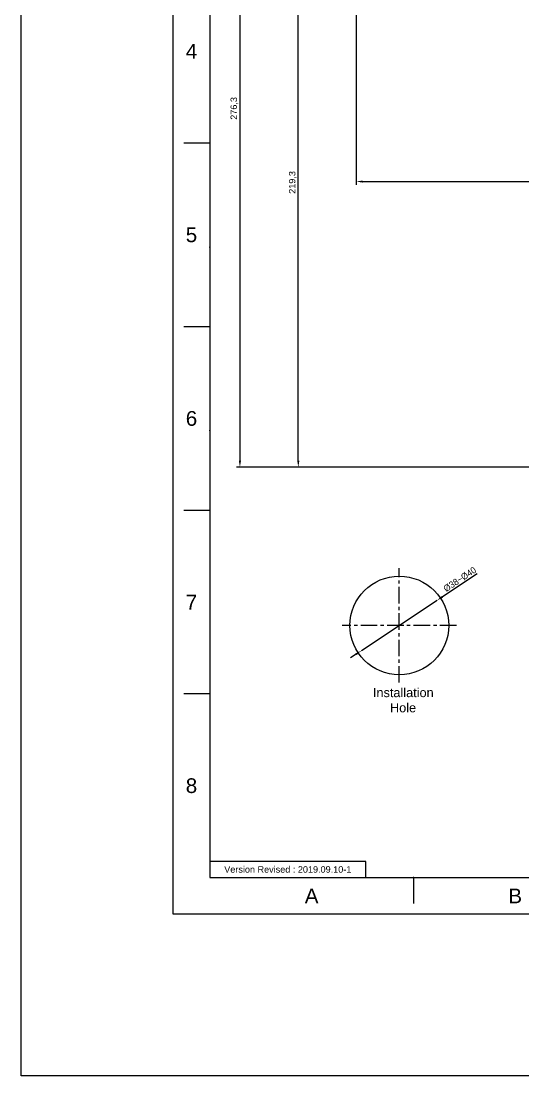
# Model space of a CAD drawing. Header units: millimetres. Extents: x 120 to 1856, y -818 to 764.
# Drawn here: x 581.1 to 774.3, y -818.2 to -412 of the extents above; entities that cross this region are included whole.
import ezdxf

# ---------------------------------------------------------------- set-up
doc = ezdxf.new("R2010")
doc.units = ezdxf.units.MM
doc.header["$LTSCALE"] = 0.1
doc.linetypes.add('CENTERX2', pattern=[101.6, 63.5, -12.7, 12.7, -12.7])
for name, color, linetype in [('CENTER', 1, 'CENTERX2'), ('DIM', 3, 'Continuous'), ('FORM', 7, 'Continuous'), ('TEXT', 2, 'Continuous')]:
    doc.layers.add(name, color=color, linetype=linetype)
doc.styles.get("Standard").update_dxf_attribs({"font": 'arial.ttf'})
doc.dimstyles.new('ISO-25', dxfattribs={"dimtxt": 2.5, "dimasz": 2.5, "dimexe": 1.25, "dimexo": 0.625, "dimtad": 1, "dimlfac": 1.33325, "dimtxsty": 'Standard', "dimcen": 2.5, "dimadec": 0, "dimazin": 0, "dimtfac": 1, "dimtmove": 0, "dimatfit": 3, "dimfxl": 0, "dimarcsym": 0})

# ---------------------------------------------------------------- blocks, each defined once
blk = doc.blocks.new('*D28')
at = {"layer": 'Defpoints', "color": 0}
for p in [(741.26, -635.01), (712.13, -654.4)]:
    blk.add_point(p, dxfattribs=at)
at = {"layer": 'DIM', "color": 0, "lineweight": -2}
for p, q in [((756.64, -624.77), (743.35, -633.62)), ((712.13, -654.4), (741.26, -635.01)), ((710.05, -655.78), (707.96, -657.17))]:
    blk.add_line(p, q, dxfattribs=at)
at = {"layer": 'DIM', "color": 0}
for points in [[(743.12, -633.27), (743.58, -633.97), (741.26, -635.01)], [(709.82, -655.43), (710.28, -656.13), (712.13, -654.4)]]:
    blk.add_solid(points, dxfattribs=at)
at = {"layer": 'DIM', "color": 0, "insert": (749.99, -626.94), "char_height": 2.5, "attachment_point": 5, "rotation": 33.6436}
blk.add_mtext('{\\fMS PGothic|b0|i0|c129|p34;%%C38~%%C40}', dxfattribs=at)
blk = doc.blocks.new('*D33')
at = {"layer": 'Defpoints', "color": 0}
for p in [(687.83, -364.44), (710.14, -364.44), (710.14, -583.77)]:
    blk.add_point(p, dxfattribs=at)
at = {"layer": 'DIM', "color": 0, "lineweight": -2}
for p, q in [((709.52, -364.44), (686.58, -364.44)), ((687.83, -581.27), (687.83, -366.94)), ((709.52, -583.77), (686.58, -583.77))]:
    blk.add_line(p, q, dxfattribs=at)
at = {"layer": 'DIM', "color": 0}
for points in [[(687.41, -366.94), (688.25, -366.94), (687.83, -364.44)], [(687.41, -581.27), (688.25, -581.27), (687.83, -583.77)]]:
    blk.add_solid(points, dxfattribs=at)
at = {"layer": 'DIM', "color": 0, "insert": (685.7, -474.1), "char_height": 2.5, "attachment_point": 5, "rotation": 90}
blk.add_mtext('219,3', dxfattribs=at)
blk = doc.blocks.new('*D34')
at = {"layer": 'Defpoints', "color": 0}
for p in [(690.21, -307.42), (665.35, -583.77), (906.25, -583.77)]:
    blk.add_point(p, dxfattribs=at)
at = {"layer": 'DIM', "color": 0, "lineweight": -2}
for p, q in [((689.59, -307.42), (664.1, -307.42)), ((665.35, -309.92), (665.35, -581.27)), ((905.62, -583.77), (664.1, -583.77))]:
    blk.add_line(p, q, dxfattribs=at)
at = {"layer": 'DIM', "color": 0}
for points in [[(664.94, -309.92), (665.77, -309.92), (665.35, -307.42)], [(664.94, -581.27), (665.77, -581.27), (665.35, -583.77)]]:
    blk.add_solid(points, dxfattribs=at)
at = {"layer": 'DIM', "color": 0, "insert": (663.23, -445.59), "char_height": 2.5, "attachment_point": 5, "rotation": 90}
blk.add_mtext('276,3', dxfattribs=at)
blk = doc.blocks.new('*D42')
at = {"layer": 'Defpoints', "color": 0}
for p in [(710.14, -364.44), (932.32, -473.76), (932.32, -516.75)]:
    blk.add_point(p, dxfattribs=at)
at = {"layer": 'DIM', "color": 0, "lineweight": -2}
for p, q in [((710.14, -365.06), (710.14, -475.01)), ((712.64, -473.76), (929.82, -473.76)), ((932.32, -516.13), (932.32, -472.51))]:
    blk.add_line(p, q, dxfattribs=at)
at = {"layer": 'DIM', "color": 0}
for points in [[(712.64, -473.34), (712.64, -474.18), (710.14, -473.76)], [(929.82, -473.34), (929.82, -474.18), (932.32, -473.76)]]:
    blk.add_solid(points, dxfattribs=at)
at = {"layer": 'DIM', "color": 0, "insert": (821.23, -471.63), "char_height": 2.5, "attachment_point": 5}
blk.add_mtext('222,2', dxfattribs=at)

msp = doc.modelspace()

# ---------------------------------------------------------------- linework, layer by layer
for p, q in [((653.7826, -176.134), (653.7826, -741.7905)), ((653.7826, -458.9622), (643.7826, -458.9622)), ((653.7826, -529.6693), (643.7826, -529.6693)), ((653.7826, -600.3764), (643.7826, -600.3764)), ((653.7826, -671.0835), (643.7826, -671.0835)), ((653.7826, -741.7905), (1045.4998, -741.7905)), ((732.1261, -741.7905), (732.1261, -751.7905))]:
    msp.add_line(p, q)
msp.add_lwpolyline([(639.6412, -161.9925), (1059.6412, -161.9925), (1059.6412, -755.9319), (639.6412, -755.9319)], close=True)
msp.add_circle((726.6959, -644.7005), 19)
for p in [(653.7826, -498.9622), (653.7826, -569.6693), (653.7826, -600.3764), (653.7826, -671.0835), (732.1261, -741.7905)]:
    msp.add_point(p)
at = {"layer": 'CENTER'}
for p, q in [((726.6959, -666.7005), (726.6959, -622.7005)), ((748.6959, -644.7005), (704.6959, -644.7005))]:
    msp.add_line(p, q, dxfattribs=at)
at = {"layer": 'DIM'}
msp.add_lwpolyline([(581.1483, -96.6258), (1127.1313, -96.6258), (1127.1313, -818.1661), (581.1483, -818.1661)], close=True, dxfattribs=at)
at = {"layer": 'FORM'}
msp.add_lwpolyline([(653.7826, -741.7905), (713.7826, -741.7905), (713.7826, -735.5405), (653.7826, -735.5405)], close=True, dxfattribs=at)

# ---------------------------------------------------------------- texts
at = {"char_height": 5.6566, "attachment_point": 5}
for s, width, insert in [('4', 50, (646.7119, -423.6087)), ('5', 50, (646.7119, -494.3158)), ('6', 50, (646.7119, -565.0228)), ('7', 50, (646.7119, -635.7299)), ('8', 50, (646.7119, -706.437)), ('A', 10, (692.9543, -748.8612)), ('B', 10, (771.2978, -748.8612))]:
    msp.add_mtext_dynamic_manual_height_columns(s, width=width, gutter_width=12.5, heights=[0], dxfattribs=dict(at, insert=insert))
at = {"layer": 'TEXT'}
for s, width, insert, char_height, attachment_point in [('{\\W2.03891; }Installation \\P{\\W6.86844; }Hole', 28.122448, (713.7826, -668.8005), 3.5, 1), ('Version Revised : 2019.09.10-1', 60, (683.7826, -738.6655), 2.5, 5)]:
    msp.add_mtext_dynamic_manual_height_columns(s, width=width, gutter_width=12.5, heights=[0], dxfattribs=dict(at, insert=insert, char_height=char_height, attachment_point=attachment_point))

# ---------------------------------------------------------------- dimensions: what is measured, and where the dimension line sits
at = {"layer": 'DIM'}
dim = msp.add_linear_dim(base=(665.355, -583.7654), p1=(690.2121, -307.4246), p2=(906.2458, -583.7654), angle=90, dimstyle='ISO-25', override={"dimdec": 1, "dimlfac": 1, "dimtdec": 1, "dimfxl": 1.25}, dxfattribs=at)
dim.commit()
dim.dimension.update_dxf_attribs({"geometry": '*D34', "text_midpoint": (663.2276, -445.595)})
dim = msp.add_linear_dim(base=(687.8313, -364.4383), p1=(710.1439, -583.7654), p2=(710.1439, -364.4383), angle=90, dimstyle='ISO-25', override={"dimdec": 1, "dimlfac": 1, "dimtdec": 1, "dimfxl": 1.25}, dxfattribs=at)
dim.commit()
dim.dimension.update_dxf_attribs({"geometry": '*D33', "text_midpoint": (687.8313, -474.1018), "dimtype": 160})
dim = msp.add_linear_dim(base=(932.3241, -473.7616), p1=(710.1439, -364.4383), p2=(932.3241, -516.7539), dimstyle='ISO-25', override={"dimdec": 1, "dimlfac": 1, "dimtdec": 1, "dimfxl": 1.25}, dxfattribs=at)
dim.commit()
dim.dimension.update_dxf_attribs({"geometry": '*D42', "text_midpoint": (821.234, -471.6342)})
dim = msp.add_diameter_dim_2p(p1=(712.1271, -654.3959), p2=(741.2646, -635.0051), text='{\\fMS PGothic|b0|i0|c129|p34;%%C38~%%C40}', dimstyle='ISO-25', dxfattribs=at)
dim.commit()
dim.dimension.update_dxf_attribs({"geometry": '*D28', "text_midpoint": (749.9935, -626.9438)})

doc.saveas('drawing.dxf')
